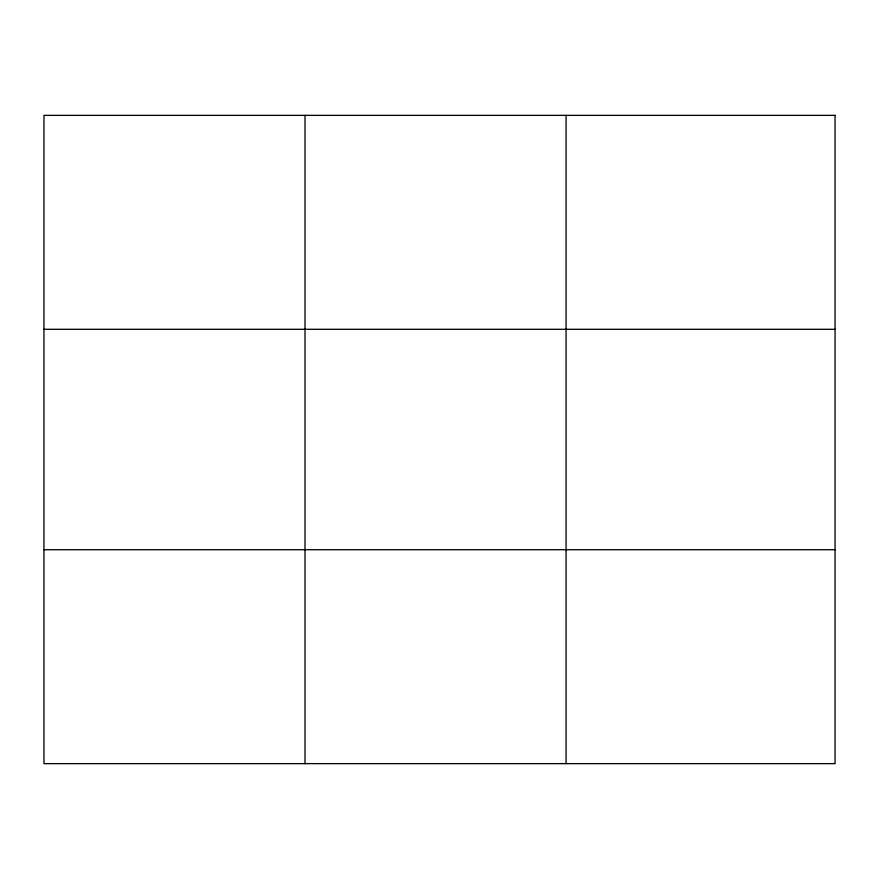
<?xml version="1.0" encoding="UTF-8"?>
<svg xmlns="http://www.w3.org/2000/svg" width="879" height="879" viewBox="0 0 879 879"><rect width="100%" height="100%" fill="white"/><g stroke="black" fill="none" stroke-linecap="round" stroke-linejoin="round"><path stroke-width="1.32" d="M305.013 115.358L305.013 763.642M566.076 115.358L566.076 763.642M43.95 329.295L835.05 329.295M43.95 549.705L835.05 549.705M835.05 115.358L835.05 763.642L43.95 763.642L43.95 115.358L835.05 115.358"/></g></svg>
